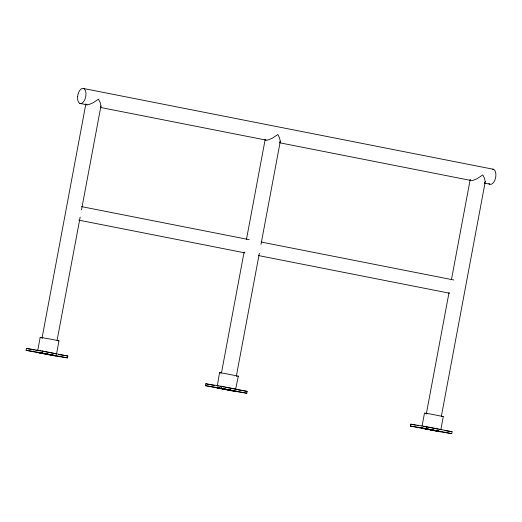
<?xml version="1.0" encoding="UTF-8"?>
<svg xmlns="http://www.w3.org/2000/svg" width="522" height="522" viewBox="0 0 522 522"><rect width="100%" height="100%" fill="white"/><g stroke="black" fill="none" stroke-linecap="round" stroke-linejoin="round"><path stroke-width="0.78" d="M26.1 350.314L26.452 348.435L42.191 350.967L67.814 356.017L67.462 357.896L51.717 355.365L26.1 350.314L41.845 352.846L67.462 357.896M56.141 353.955L56.526 353.988L58.986 340.833L52.272 339.424L40.201 337.31L37.741 350.464L38.126 350.497M41.995 338.321L85.862 103.93M41.845 352.846L42.191 350.967M57.107 340.292L80.16 217.093M81.504 209.896L100.968 105.901L100.165 102.495L98.508 99.173L92.988 102.847L88.91 104.563A5.631 2.01 -29.7 0 1 85.882 104.087M205.44 385.66L205.792 383.781L221.53 386.313L247.154 391.363L246.802 393.242L231.057 390.71L205.44 385.66L221.178 388.192L246.802 393.242M217.335 385.895L219.54 372.656L226.75 373.863L238.326 376.179L235.611 389.242M221.485 372.865L244.094 252.067M246.488 239.272L265.202 139.276M221.178 388.192L221.53 386.313M236.29 376.44L259.349 253.242M260.993 244.44L280.307 141.247L279.498 137.841L277.848 134.519L272.327 138.193L268.249 139.909A5.631 2.01 -29.7 0 1 265.222 139.433M410.396 426.056L410.749 424.177L426.494 426.702L452.111 431.753L451.758 433.632L436.02 431.107L410.396 426.056L426.141 428.582L451.758 433.632M422.037 426.206L424.497 413.052L431.707 414.253L443.282 416.576L440.822 429.73L439.694 429.436M426.291 414.057L449.05 292.464M451.445 279.661L470.159 179.672M426.141 428.582L426.494 426.702M441.403 416.034L485.264 181.636L484.462 178.237L482.804 174.909L477.284 178.583L473.206 180.299A5.631 2.01 -29.7 0 1 470.185 179.829M100.733 106.893L100.968 105.901M280.307 141.247L279.42 142.676M485.264 181.636L484.377 183.072M58.986 340.833L57.603 340.651M237.941 376.147L238.326 376.179M217.08 385.81L218.464 385.993M443.282 416.576L441.899 416.386M58.366 354.497L67.814 356.017M235.344 389.464L236.923 389.719M238.495 389.967L247.154 391.363M445.025 430.617L452.111 431.753M39.124 350.647L40.67 350.908M423.427 426.389L431.074 427.746M220.01 386.254L221.335 386.482M42.66 351.254L44.187 351.528M222.763 386.737L224.29 387.011M44.951 351.671L47.391 352.122M225.511 387.239L232.662 388.616M47.998 352.239L49.812 352.578M431.687 427.864L434.108 428.321M50.556 352.728L56.526 353.988M434.859 428.464L438.252 429.136M83.703 88.538L493.623 169.324M79.84 103.395L87.03 104.811M100.615 107.486L266.024 140.085M279.609 142.767L470.583 180.403M484.964 183.235L489.76 184.181M81.497 206.621L249.275 239.683M261.261 242.045L453.807 279.994M78.822 220.147L245.001 252.896M258.586 255.578L449.533 293.207M26.452 348.435L34.217 349.968M35.77 350.275L37.323 350.582M205.792 383.781L214.333 385.464M410.749 424.177L415.408 425.097M416.961 425.397L418.513 425.704M425.626 413.339L427.068 413.639M42.771 337.897L40.201 337.31M233.295 388.74L234.737 389.047M220.669 372.943L219.54 372.656M492.585 169.154A7.713 4.019 -78.9 0 1 495.437 178.387A7.713 4.019 -78.9 0 1 488.853 183.509M77.654 96.322L77.563 98.266A7.713 4.019 -78.9 0 0 83.403 101.992A7.713 4.019 -78.9 0 0 84.871 89.543A7.713 4.019 -78.9 0 0 78.026 94.332L77.654 96.309M39.359 352.696L54.262 355.489L39.359 352.696M218.698 388.042L233.595 390.834L218.698 388.042M423.655 428.438L438.558 431.231L423.655 428.438M37.773 352.376L37.388 352.343L56.174 355.867L37.773 352.376M217.113 387.722L216.728 387.689L235.513 391.213L217.113 387.722M422.07 428.118L421.685 428.086L440.47 431.609L422.07 428.118"/></g></svg>
